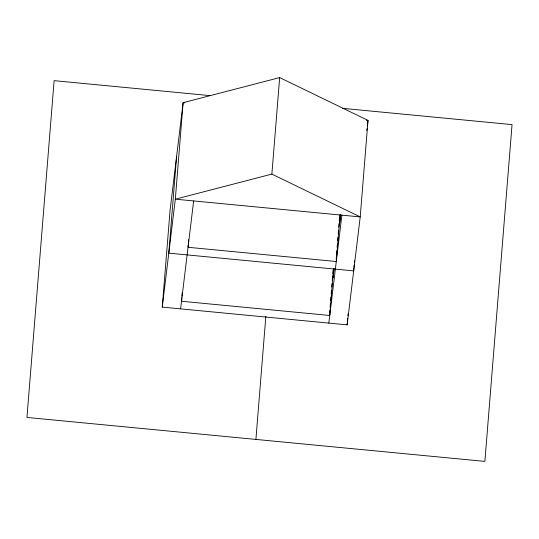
<?xml version="1.0" encoding="UTF-8"?>
<svg xmlns="http://www.w3.org/2000/svg" width="539" height="539" viewBox="0 0 539 539"><rect width="100%" height="100%" fill="white"/><g stroke="black" fill="none" stroke-linecap="round" stroke-linejoin="round"><path stroke-width="0.81" d="M162.259 307.102L170.048 210.594L183.112 102.666L279.667 77.596L368.009 120.413L360.22 216.921L347.156 324.855L162.259 307.102L175.323 199.174L183.112 102.666L184.783 102.821M176.576 156.633L168.795 253.141L353.685 270.888L354.163 265.013M181.784 297.899L181.508 301.254L329.747 315.483L333.54 268.489M181.919 296.214L182.189 292.859M188.246 244.767L188.044 247.286L336.282 261.516L340.075 214.522M188.381 243.089L188.65 239.734M271.878 174.104L175.323 199.174L360.22 216.921L271.878 174.104L279.667 77.596M255.91 439.426L265.848 316.265M329.706 312.182L329.841 310.504M330.117 307.149L330.387 303.794M330.656 300.439L330.926 297.077M331.195 293.721L331.472 290.366M331.741 287.011L332.011 283.655M332.28 280.293L332.55 276.938M332.826 273.583L333.095 270.228M333.823 268.671L333.082 277.881L334.18 268.766M336.174 259.057L336.309 257.379M336.579 254.024L336.848 250.669M337.118 247.307L337.394 243.951M337.663 240.596L337.933 237.241M338.202 233.879L338.472 230.524M338.748 227.168L339.018 223.813M339.287 220.458L339.557 217.096M340.352 214.704L339.61 223.914L340.715 214.798M347.156 324.855L347.702 318.138M347.904 315.625L348.039 313.947M354.366 262.493L354.5 260.815M180.592 308.867L193.649 200.932M328.83 323.097L341.888 215.162M366.803 130.377L366.998 128.713M367.302 126.227L368.009 120.413L366.331 120.251M210.385 95.652L54.122 80.655L26.95 417.442L484.878 461.404L512.05 124.61L342.42 108.326"/></g></svg>
